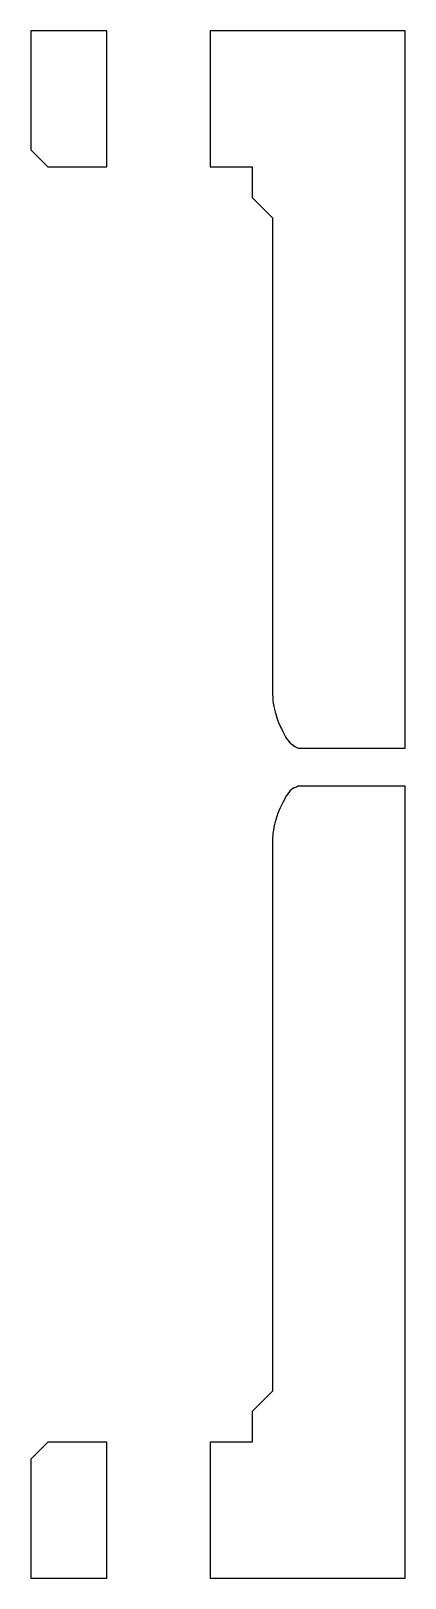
# Model space of a CAD drawing. Header units: metres. Extents: x 0 to 47.5, y 0 to 45.5.
# Drawn here: x 0 to 11, y 0 to 45.5 of the extents above.
import ezdxf

# ---------------------------------------------------------------- set-up
doc = ezdxf.new("R2010")
doc.units = ezdxf.units.M

msp = doc.modelspace()

# ---------------------------------------------------------------- linework, layer by layer
for p, q in [((2.23013, 45.5), (0, 45.5)), ((0, 45.5), (0, 42)), ((2.23013, 41.5), (2.23013, 45.5)), ((11, 45.5), (5.27128, 45.5)), ((5.27128, 45.5), (5.27128, 41.5)), ((11, 24.4082), (11, 45.5)), ((0, 42), (0.5, 41.5)), ((0.5, 41.5), (2.23013, 41.5)), ((5.27128, 41.5), (6.5, 41.5)), ((6.5, 41.5), (6.5, 40.6041)), ((6.5, 40.6041), (7.10409, 40)), ((7.10409, 40), (7.10409, 26.0001)), ((7.10409, 26.0001), (7.11011, 25.8772)), ((7.11011, 25.8772), (7.11332, 25.8118)), ((7.11332, 25.8118), (7.12525, 25.7321)), ((7.12525, 25.7321), (7.14079, 25.6281)), ((7.14079, 25.6281), (7.15011, 25.592)), ((7.15011, 25.592), (7.18081, 25.473)), ((7.18081, 25.473), (7.18446, 25.4549)), ((7.18446, 25.4549), (7.18583, 25.448)), ((7.18583, 25.448), (7.22909, 25.3025)), ((7.22909, 25.3025), (7.24732, 25.2411)), ((7.24732, 25.2411), (7.28074, 25.1604)), ((7.28074, 25.1604), (7.32376, 25.0566)), ((7.32376, 25.0566), (7.33936, 25.0291)), ((7.33936, 25.0291), (7.38659, 24.946)), ((7.38659, 24.946), (7.40476, 24.8994)), ((7.40476, 24.8994), (7.41325, 24.8777)), ((7.41325, 24.8777), (7.47527, 24.7639)), ((7.47527, 24.7639), (7.51359, 24.6935)), ((7.51359, 24.6935), (7.5522, 24.6456)), ((7.5522, 24.6456), (7.62232, 24.5586)), ((7.62232, 24.5586), (7.63721, 24.5479)), ((7.63721, 24.5479), (7.71445, 24.4923)), ((7.71445, 24.4923), (7.73077, 24.4697)), ((7.73077, 24.4697), (7.73676, 24.4614)), ((7.73676, 24.4614), (7.83354, 24.4175)), ((7.83354, 24.4175), (7.85409, 24.4082)), ((7.85409, 24.4082), (11, 24.4082)), ((7.73116, 23.2393), (7.62232, 23.1571)), ((7.73676, 23.2435), (7.73116, 23.2393)), ((7.80459, 23.2603), (7.73676, 23.2435)), ((7.85409, 23.2851), (7.80459, 23.2603)), ((11, 23.2851), (7.85409, 23.2851)), ((11, 0), (11, 23.2851)), ((7.40954, 22.8119), (7.32376, 22.6561)), ((7.41325, 22.8219), (7.40954, 22.8119)), ((7.41697, 22.829), (7.41325, 22.8219)), ((7.51359, 23.0153), (7.41697, 22.829)), ((7.58437, 23.1076), (7.51359, 23.0153)), ((7.62232, 23.1571), (7.58437, 23.1076)), ((7.24732, 22.4657), (7.19798, 22.2944)), ((7.28567, 22.5612), (7.24732, 22.4657)), ((7.32376, 22.6561), (7.28567, 22.5612)), ((7.11332, 21.8958), (7.10501, 21.7227)), ((7.12716, 21.9904), (7.11332, 21.8958)), ((7.14079, 22.0836), (7.12716, 21.9904)), ((7.18228, 22.2478), (7.14079, 22.0836)), ((7.18583, 22.2619), (7.18228, 22.2478)), ((7.19798, 22.2944), (7.18583, 22.2619)), ((7.10501, 21.7227), (7.10409, 21.7034)), ((7.10409, 21.7034), (7.10409, 5.5)), ((7.10409, 5.5), (6.5, 4.89591)), ((6.5, 4.89591), (6.5, 4)), ((0.5, 4), (0, 3.5)), ((2.23013, 4), (0.5, 4)), ((2.23013, 0), (2.23013, 4)), ((6.5, 4), (5.27128, 4)), ((5.27128, 4), (5.27128, 0)), ((0, 3.5), (0, 0)), ((0, 0), (2.23013, 0)), ((5.27128, 0), (11, 0))]:
    msp.add_line(p, q)

doc.saveas('drawing.dxf')
